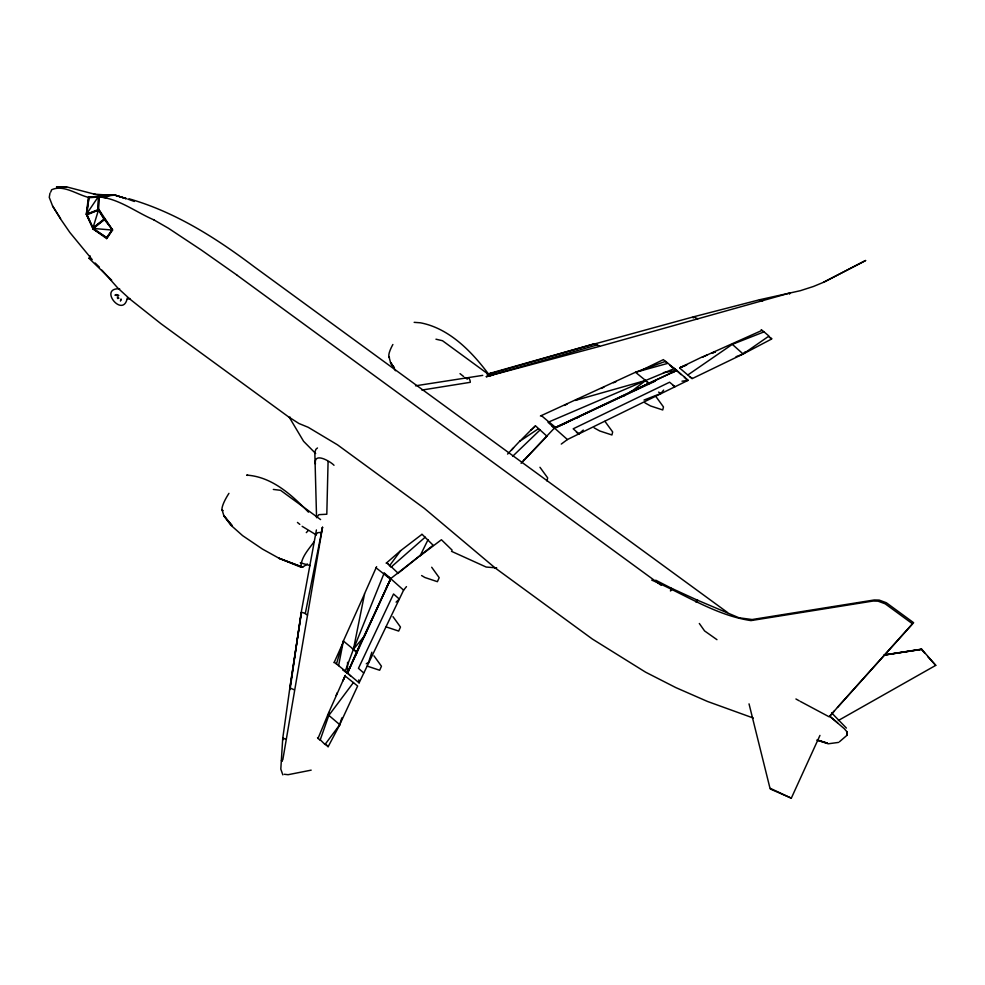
<?xml version="1.0" encoding="UTF-8"?>
<svg xmlns="http://www.w3.org/2000/svg" width="985" height="985" viewBox="0 0 985 985"><rect width="100%" height="100%" fill="white"/><g stroke="black" fill="none" stroke-linecap="round" stroke-linejoin="round"><path stroke-width="1.48" d="M347.57 662.314L347.496 673.063L350.771 676.276M50.752 192.05L51.614 189.773C63.348 184.281 76.855 194.587 88.355 197.332L86.36 214.336L93.243 228.446L112.019 230.034L106.663 238.579L106.565 237.582L93.021 228.914L92.959 227.929L104.508 218.695L112.585 230.01L104.385 219.544L98.106 209.645L98.365 196.631L86.36 214.336L93.021 228.914L106.663 238.579L112.585 230.01L98.648 209.189L98.919 196.594L114.198 194.882L126.388 198.576M328.079 461.583L326.811 514.232L318.894 514.65L316.567 517.691L314.818 452.263L315.902 449.283L317.478 447.966M101.947 270.173L117.646 287.854L129.958 299.132L160.949 323.708L289.491 417.554L290.267 417.209M93.021 228.914L104.385 219.544L92.959 227.929L86.828 214.176L98.106 209.645L98.919 196.594L114.198 194.882L126.215 198.687L114.149 194.895L89.007 197.283L86.36 214.336M120.65 300.548L120.736 299.428M121.118 299.071L120.453 300.954M693.255 317.97L693.341 316.875L759.484 299.772L800.325 290.698L813.413 286.487L823.608 282.264L865.593 260.532L823.608 282.264M127.311 297.962C123.248 319.263 97.724 287.694 119.653 288.802M88.97 197.32L86.828 214.176L98.475 210.051L98.648 209.189L104.078 219.039M282.264 761.331L281.39 760.568L282.806 759.817L322.526 527.258L321.319 532.417L317.675 532.676L315.545 535.077M789.539 294.096L789.785 293.037L599.754 346.326L486.319 376.639L493.128 375.063M316.419 529.955L301.09 613.052L290.058 689.562M328.781 714.704L329.224 712.389M338.594 665.663L343.396 640.952L364.561 593.893L353.48 649.103L345.082 671.561L342.829 669.751M307.505 615.059L305.288 613.581L322.526 527.258M546.946 480.939L547.685 477.91L539.952 467.284M49.989 193.097L49.262 197.369L52.611 206.05L61.095 219.753L69.837 232.448L92.221 259.646M336.427 664.013L343.309 640.964L356.644 651.922L347.496 673.063L359.094 682.864L403.604 590.15L406.473 586.617M92.959 227.929L98.475 210.051L87.099 214.779M371.85 652.205L368.612 662.24L366.272 663.816M341.857 717.868L339.505 725.145L357.641 686.016L344.996 675.882M317.539 737.593L320.063 740.314L328.805 715.405L327.623 715.11L345.267 675.427L343.494 679.638M684.403 377.809L684.637 377.156L665.614 361.31L635.559 372.219L540.396 416.027M655.702 580.177L671.425 588.254L670.44 590.951L672.595 588.981M671.425 588.254L696.801 599.902L696.013 602.094L697.897 600.357M847.014 735.266L846.854 731.572M768.756 336.611L771.624 339.012L743.121 354.009L692.086 378.671L679.724 368.082M353.517 649.127L384.224 572.925L403.604 590.15M639.807 371.074L663.397 359.623L667.522 363.428L635.559 372.305L648.893 383.19L676.658 370.372L681.078 374.62M745.189 351.83L743.121 354.009L732.323 344.344L764.04 331.871L768.965 336.057L743.121 354.009L736.041 356.718M336.131 695.459L337.239 692.75M761.737 330.517L702.527 357.026L706.861 355.129M764.015 331.846L761.208 329.618M327.906 714.654L317.946 738.59M674.38 368.525L676.498 370.828M732.311 344.356L688.084 374.805M577.936 399.171L575.203 400.427L645.643 380.469L674.405 368.55M342.866 681.004L345.267 675.427M496.674 567.865L486.184 567.052L451.499 551.317M347.336 673.506L362.775 638.28M356.644 651.922L390.786 578.663L384.064 573.381M364.475 593.893L376.602 566.646M548.953 421.999L541.356 415.584M111.674 280.196L89.056 258.341L90.152 255.891M334.063 662.683L342.14 644.793M355.881 655.025L390.651 578.651L433.166 545.259L421.925 534.165M386.28 588.316L390.651 578.651L388.299 576.927M390.786 578.663L364.475 636.113L353.553 649.09M770.529 789.096L791.312 798.182L819.951 735.413M535.274 426.173L530.804 430.346L535.446 425.791L547.02 436.269M348.752 670.428L347.496 673.063L342.78 669.615M452.164 550.196L441.415 539.743L420.127 555.799L428.056 539.657M684.637 377.156L688.084 380.345L567.409 439.532L548.017 422.306L645.606 380.53L631.065 391.735L648.906 383.288L555.515 427.404L548.953 421.912M353.48 682.494L328.855 715.381L339.788 724.701L328.042 746.901M538.524 428.635L519.723 441.329L531.001 429.989M386.206 563.235L400.649 550.664L421.642 534.584M388.213 564.048L386.452 562.792M554.284 428.475L676.658 370.372L670.785 366.063M376.098 567.852L390.491 579.143M540.026 429.989L512.594 456.35M654.939 381.269L554.457 428.032L524.069 460.106M311.174 770.147L288.088 774.702L284.296 774.272M320.347 739.858L325.001 744.488L339.788 724.689M388.238 564.06L389.494 565.821L400.661 550.664M345.082 671.561L347.619 673.063M389.777 565.402L390.996 567.188L425.224 537.145M397.731 573.553L420.423 555.38M112.019 230.034L106.565 237.582L93.243 228.446M490.136 373.783L491.392 372.933L492.906 374.632M593.339 344.307L693.341 316.875L697.848 318.783M314.03 541.836C308.637 549.384 300.844 557.51 300.954 567.212L302.567 567.151L307.468 564.011M644.018 400.058L660.861 393.495L663.656 390.085M830.232 715.713L834.467 710.899M837.447 707.439L912.467 623.764L885.183 603.805L878.041 601.17L873.092 601.035L750.976 620.599C715.467 615.317 684.378 594.078 651.725 580.103M521.09 463.319L547.217 435.924M507.583 454.085L519.92 440.997M511.498 450.059L513.554 447.879M521.988 462.26L524.057 460.081M847.051 735.229L839.503 741.73M396.093 602.143L399.294 599.04L393.544 593.98L358.454 668.335L363.687 672.915M576.434 432.378L578.921 433.856L583.268 430.051M628.381 393.434L631.237 391.279M561.278 444.075L567.409 439.532M89.056 258.341L89.783 257.824M838.383 720.478L935.75 665.367L921.763 649.312L883.791 655.124M672.644 372.589L676.658 370.372L663.434 372.65M685.572 365.41L679.884 367.737L702.699 356.693M576.188 418.231L578.934 416.95M622.742 396.45L625.475 395.17M601.195 388.447L603.928 387.179M613.507 382.771L616.241 381.503M652.895 381.712L655.678 380.432M564.319 405.426L567.04 404.17M568.493 421.74L554.457 428.032L552.092 426.308M679.884 367.737L686.914 364.733M712.401 352.925L715.233 351.756M712.414 353.049L715.196 352.014M116.292 294.515L114.95 295.18L118.385 295.771M129.909 298.517L127.434 299.243M467.124 378.511C468.712 376.061 470.571 380.887 470.264 382.315L421.863 390.072M490.21 373.746L594.792 343.716L599.754 346.326M486.319 376.639L597.538 344.836M838.555 742.407L828.2 743.798L816.984 740.08M487.07 374.152L594.792 343.716L593.623 343.925M415.51 385.812L482.736 375.371M885.355 654.779L921.541 649.164M885.515 654.877L921.763 649.312M153.98 219.901C133.061 211.036 112.413 193.355 88.318 197.369L107.673 195.005L114.679 195.153L98.414 196.594L107.673 195.005L114.679 195.153M681.989 381.195L688.084 380.345L685.634 378.659M315.656 453.519L303.602 441.317L289.331 417.357L298.947 423.513L308.194 427.293L337.473 444.814L424.153 508.198L495.147 567.951L592.33 639.019L645.532 672.139L675.808 687.592L707.513 701.468L753.316 718.04M88.921 197.714L98.894 196.988M759.484 299.772L762.587 301.102M57.044 186.904L66.549 186.867L95.213 194.365L93.624 194.107L107.316 195.055M273.325 489.434L280.553 490.308L320.593 519.587M99.46 196.544L107.045 198.083M435.961 339.197L442.499 340.724L489.816 375.334M770.467 788.419L791.312 798.182M247.961 475.435L246.644 475.115C271.909 476.728 291.659 494.852 308.49 512.175M495.837 568.148L495.147 567.951M300.277 562.792L310.213 565.612M414.156 322.341L420.386 322.797C449.382 328.276 472.037 351.854 489.003 374.719M817.538 740.117L827.634 743.256L817.378 740.043M386.194 626.916L398.679 631.077L400.489 627.063L392.966 616.647M367.183 666.094L379.656 670.256L381.466 666.242L373.955 655.825M129.244 198.859C175.416 212.107 216.158 238.062 254.179 266.75L727.558 612.522M127.718 199.056L134.366 201.469M300.954 567.212L279.174 558.335L262.429 549.051L242.642 535.668L230.515 524.882L223.718 515.426L232.189 525.719L223.989 516.128L222.068 509.836A20.783 4.999 -53.8 0 1 222.253 507.115A23.812 5.738 -53.8 0 1 228.939 493.35M305.288 613.581L302.543 612.461L301.09 613.052L301.201 614.283M696.801 599.902L738.984 617.78L752.134 619.528L874.249 599.976L879.199 600.099L886.34 602.746L913.624 622.705L829.074 716.772L800.276 701.394M117.486 294.712L118.779 295.414M644.953 402.853L650.531 405.955L662.733 409.957L663.471 406.94L655.727 396.302M594.164 427.872L599.742 430.974L611.931 434.976L612.67 431.959L604.925 421.321M795.929 698.981L799.192 700.791M153.943 219.938L168.423 228.237L201.322 250.03L237.373 275.381M326.17 745.202L328.325 746.458L325.284 744.044M672.657 385.32L674.959 386.686L669.591 382.217L573.184 428.807L578.921 433.856M421.605 575.548L424.917 577.518L437.402 581.679L439.199 577.678L431.689 567.249M302.149 526.335L316.308 534.917M658.608 392.104L660.861 393.495M334.001 465.289C331.095 461.977 313.525 451.142 315.409 464.083M690.029 376.935L692.246 378.326M464.785 377.464L467.309 379.065M294.343 689.82L289.849 687.912L282.72 738.467L280.811 769.088L282.843 774.875M769.765 337.301L771.784 338.68M285.97 739.366L282.867 738.036L283.372 739.612M716.957 639.671L704.571 630.917L699.325 623.48M644.646 380.136L649.361 383.584M237.336 275.418L661.194 585.324M352.396 648.881L357.099 652.316L347.496 673.063L345.242 671.105M460.02 373.635L463.59 376.504M334.309 662.216L345.341 671.093M669.763 365.25L671.992 367.073M837.669 722.867L829.678 716.218L844.256 728.678L846.804 731.621L847.272 734.539M297.458 522.444L299.809 524.389M391.291 566.757L398.014 573.122M95.151 263.02L99.448 267.169M846.398 728.075L831.623 712.869M935.75 665.367L927.611 656.453M924.952 653.424L921.923 649.878M394.222 367.971L390.614 362.763L388.952 356.632M390.737 363.022L394.148 367.848M394.456 368.168L390.516 362.468L395.477 370.742M52.611 206.05L60.541 218.559M749.031 703.869L770.11 788.739M358.799 679.884L359.094 682.864M223.164 510.562A12.719 3.066 -53.8 0 1 222.068 509.836M306.298 532.626A21.965 5.282 -53.8 0 1 308.046 530.767M392.88 344.491A23.812 5.738 -53.8 0 0 388.829 356.053A20.783 4.999 -53.8 0 0 389.481 357.407M289.849 687.912L289.762 689.008L301.373 612.658L289.849 687.912M118.668 298.184C116.932 299.957 117.018 295.057 118.668 298.184M65.65 186.818L56.502 186.941L66.549 186.867L65.65 186.818M302.567 567.151L279.174 558.335L302.567 567.151"/></g></svg>
